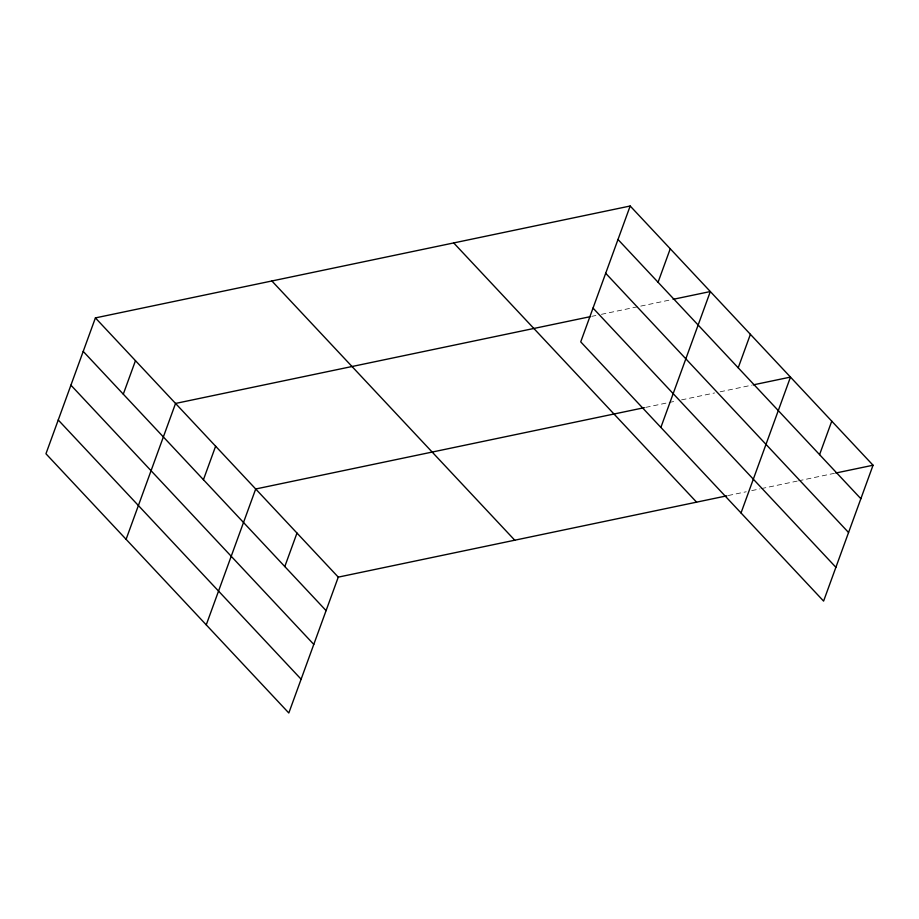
<?xml version="1.0" encoding="UTF-8"?>
<svg xmlns="http://www.w3.org/2000/svg" width="919" height="919" viewBox="0 0 919 919"><rect width="100%" height="100%" fill="white"/><g stroke="black" fill="none" stroke-linecap="round" stroke-linejoin="round"><path stroke-width="0.69" stroke-dasharray="4.59 3.45" d="M591.756 316.354L595.891 315.493M601.405 314.332L671.72 299.628M645.712 407.381L667.768 402.763M669.147 402.476L676.039 401.04M681.553 399.88L714.649 392.953M720.163 391.804L751.868 385.164M728.285 495.513L746.205 491.768M751.719 490.62L759.99 488.885M761.369 488.598L797.221 481.096M798.6 480.809L834.441 473.308"/><path stroke-width="1.38" d="M630.181 206.005L580.728 341.868L823.596 601.095L873.05 465.232L630.181 206.005L95.404 317.905L45.95 453.768L288.819 712.995L338.272 577.132L726.906 495.812M123.284 394.159L135.472 360.673M126.098 539.315L175.552 403.441L590.377 316.641M203.432 479.707L215.62 446.22M206.247 624.863L255.7 488.988L644.334 407.668M284.798 566.552L296.986 533.054M658.061 282.259L670.25 248.773M660.876 427.415L710.33 291.541L673.099 299.33M738.21 367.807L750.398 334.321M741.024 512.963L790.478 377.089L753.247 384.877M819.576 454.641L831.764 421.155M835.819 473.021L873.05 465.232M617.993 239.491L860.862 498.718M605.69 273.276L848.559 532.503M593.019 308.083L835.899 567.31M453.699 242.926L696.579 502.153M271.875 280.973L514.755 540.2M95.404 317.905L338.272 577.132M83.215 351.391L326.084 610.618M70.912 385.176L313.793 644.403M58.242 419.983L301.122 679.21"/></g></svg>
